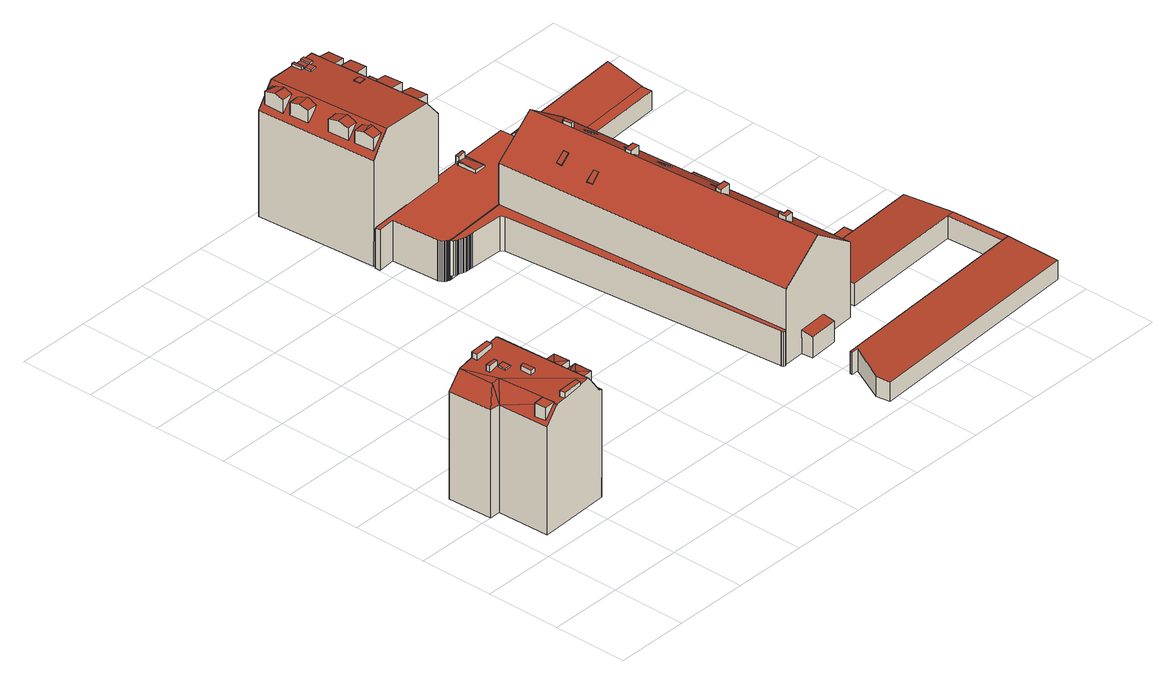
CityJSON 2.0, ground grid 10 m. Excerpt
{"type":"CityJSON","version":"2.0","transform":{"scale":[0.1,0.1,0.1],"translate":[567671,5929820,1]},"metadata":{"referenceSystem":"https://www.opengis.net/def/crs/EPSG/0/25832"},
"CityObjects":{
"building1":{"type":"Building","attributes":{"Grundfläche 2D":"141.399595","Grundhöhe NN":"1.741"},"children":["building1-1","building1-2","building1-3","building1-4","building1-5","building1-6","building1-7","building1-8"],"geometry":[{"type":"Solid","lod":"3","boundaries":[[[[0,1,2]],[[3,1,0]],[[4,1,3]],[[5,6,7,8,9,0,10,11]],[[7,6,5,3,0,9,8]],[[12,5,13]],[[11,10,13,5]],[[13,14,15,16,17,12]],[[16,18,17]],[[19,20,21,22,23,12,17,24]],[[25,26,18,16]],[[27,18,26]],[[17,18,27]],[[28,27,29,21,30]],[[30,21,20,19,24,17,27,28]],[[31,32,33,34]],[[31,34,35,36]],[[32,31,36,37]],[[33,32,37,38]],[[39,25,16,15,14,13,10,0,2,40,41]],[[26,25,39,42]],[[27,26,42,43]],[[29,27,43,44]],[[45,4,3,5,12,23,22,21,29,44,46]],[[33,38,40,2,1,4,45,35,34]],[[46,44,43,42,39,41,40,38,37,36,35,45]]]],"semantics":{"surfaces":[{"type":"RoofSurface"},{"type":"WallSurface"},{"type":"GroundSurface"}],"values":[[0,0,0,0,0,0,0,0,0,0,0,0,0,0,0,0,1,1,1,1,1,1,1,1,1,2]]}}]},
"building1-1":{"type":"BuildingInstallation","parents":["building1"],"geometry":[{"type":"MultiSurface","lod":"3","boundaries":[[[47,48,49,50]],[[48,51,49]],[[51,52,53,49]],[[50,49,53]],[[48,47,8,54]],[[54,55,51,48]],[[52,51,55,9]]],"semantics":{"surfaces":[{"type":"RoofSurface"},{"type":"WallSurface"}],"values":[0,0,0,1,1,1,1]}}]},
"building1-2":{"type":"BuildingInstallation","parents":["building1"],"geometry":[{"type":"MultiSurface","lod":"3","boundaries":[[[56,57,58,59]],[[15,57,56,14]],[[15,60,58,57]],[[59,58,60,61]],[[61,14,56,59]]],"semantics":{"surfaces":[{"type":"RoofSurface"},{"type":"WallSurface"}],"values":[0,1,1,1,1]}}]},
"building1-3":{"type":"BuildingInstallation","parents":["building1"],"geometry":[{"type":"MultiSurface","lod":"3","boundaries":[[[11,62,63]],[[64,62,65,66,6]],[[64,63,62]],[[67,11,63]],[[65,62,11]],[[68,64,6]],[[68,69,63,64]],[[67,63,69,7]]],"semantics":{"surfaces":[{"type":"RoofSurface"},{"type":"WallSurface"}],"values":[0,0,0,0,1,1,1,1]}}]},
"building1-4":{"type":"BuildingInstallation","parents":["building1"],"geometry":[{"type":"MultiSurface","lod":"3","boundaries":[[[70,71,72,73]],[[73,72,74,75]],[[70,73,75,76]],[[71,70,76,77]],[[72,71,77,74]]],"semantics":{"surfaces":[{"type":"RoofSurface"},{"type":"WallSurface"}],"values":[0,1,1,1,1]}}]},
"building1-5":{"type":"BuildingInstallation","parents":["building1"],"geometry":[{"type":"MultiSurface","lod":"3","boundaries":[[[78,79,80,81]],[[81,80,22,23]],[[78,81,23,82]],[[79,78,82,83]],[[80,79,83,22]]],"semantics":{"surfaces":[{"type":"RoofSurface"},{"type":"WallSurface"}],"values":[0,1,1,1,1]}}]},
"building1-6":{"type":"BuildingInstallation","parents":["building1"],"geometry":[{"type":"MultiSurface","lod":"3","boundaries":[[[84,85,86,87]],[[88,89,87,86]],[[84,87,89,90]],[[90,91,85,84]],[[86,85,91,88]]],"semantics":{"surfaces":[{"type":"RoofSurface"},{"type":"WallSurface"}],"values":[0,1,1,1,1]}}]},
"building1-7":{"type":"BuildingInstallation","parents":["building1"],"geometry":[{"type":"MultiSurface","lod":"3","boundaries":[[[92,93,94,95,96,97]],[[95,94,98,99]],[[96,95,99,100]],[[101,92,97,96,100,102]],[[98,94,93,92,101,103]]],"semantics":{"surfaces":[{"type":"RoofSurface"},{"type":"WallSurface"}],"values":[0,1,1,1,1]}}]},
"building1-8":{"type":"BuildingInstallation","parents":["building1"],"geometry":[{"type":"MultiSurface","lod":"3","boundaries":[[[104,105,106,19,24]],[[104,24,28,107]],[[107,108,105,104]],[[30,20,106,105,108]],[[19,106,20]]],"semantics":{"surfaces":[{"type":"RoofSurface"},{"type":"WallSurface"}],"values":[0,1,1,1,1]}}]},
"building2":{"type":"Building","attributes":{"Grundfläche 2D":"538.702716","Grundhöhe NN":"2.117"},"children":["building2-1","building2-2","building2-3","building2-4","building2-5","building2-6","building2-7","building2-8","building2-9","building2-10"],"geometry":[{"type":"Solid","lod":"3","boundaries":[[[[109,110,111,112,113,114,115,116,117]],[[118,116,115,114,113,112,111,119,120,121]],[[120,122,123,121]],[[124,125,126,127,128,129,130,131,132,133,134,135,136,137,138,139,140,141,142,143,144,145,146,147,148,149,150,151,152,153]],[[154,155,156,157]],[[142,141,158,159]],[[141,140,139,160,161,158]],[[131,130,162,163]],[[132,131,163,164]],[[133,132,164,165]],[[134,133,165,166]],[[135,134,166,167]],[[136,135,167,168]],[[137,136,168,169]],[[138,137,169,170]],[[139,138,170,160]],[[143,142,159,171]],[[144,143,171,172]],[[145,144,172,173]],[[146,145,173,174]],[[147,146,174,175]],[[148,147,175,176]],[[177,151,150,149,178,179]],[[152,151,177,180]],[[153,152,180,181]],[[124,153,181,182]],[[125,124,182,183]],[[126,125,183,184]],[[127,126,184,185]],[[128,127,185,186]],[[129,128,186,187]],[[130,129,187,162]],[[155,154,188,189]],[[156,155,189,190]],[[157,156,190,191]],[[110,109,117,192,178,149,148]],[[157,191,193,119,111,110,148,176,188,154]],[[120,119,193,194]],[[122,120,194,195]],[[123,122,195,196]],[[121,123,196,197]],[[118,121,197,198]],[[192,117,116,118,198]],[[174,173,172,171,159,158,161,160,170,169,168,167,166,165,164,163,162,187,186,185,184,183,182,181,180,177,179,178,192,198,197,196,195,194,193,191,190,189,188,176,175]]]],"semantics":{"surfaces":[{"type":"RoofSurface"},{"type":"WallSurface"},{"type":"GroundSurface"}],"values":[[0,0,0,0,0,1,1,1,1,1,1,1,1,1,1,1,1,1,1,1,1,1,1,1,1,1,1,1,1,1,1,1,1,1,1,1,1,1,1,1,1,1,1,2]]}}]},
"building2-1":{"type":"BuildingInstallation","parents":["building2"],"geometry":[{"type":"MultiSurface","lod":"3","boundaries":[[[199,200,201,202]],[[202,201,203,204]],[[199,202,204,205]],[[200,199,205,206]],[[201,200,206,203]]],"semantics":{"surfaces":[{"type":"RoofSurface"},{"type":"WallSurface"}],"values":[0,1,1,1,1]}}]},
"building2-2":{"type":"BuildingInstallation","parents":["building2"],"geometry":[{"type":"MultiSurface","lod":"3","boundaries":[[[207,208,209,210]],[[210,209,211,212]],[[207,210,212,213]],[[208,207,213,214]],[[209,208,214,211]]],"semantics":{"surfaces":[{"type":"RoofSurface"},{"type":"WallSurface"}],"values":[0,1,1,1,1]}}]},
"building2-3":{"type":"BuildingInstallation","parents":["building2"],"geometry":[{"type":"MultiSurface","lod":"3","boundaries":[[[215,216,217,218,219]],[[220,221,219,218]],[[222,215,219,221,223]],[[216,215,222,224]],[[220,218,217,216,224,225]]],"semantics":{"surfaces":[{"type":"RoofSurface"},{"type":"WallSurface"}],"values":[0,1,1,1,1]}}]},
"building2-4":{"type":"BuildingInstallation","parents":["building2"],"geometry":[{"type":"MultiSurface","lod":"3","boundaries":[[[226,227,228,229,230]],[[229,228,231,114]],[[232,230,229,114]],[[226,230,232,233]],[[231,228,227,226,233,115]]],"semantics":{"surfaces":[{"type":"RoofSurface"},{"type":"WallSurface"}],"values":[0,1,1,1,1]}}]},
"building2-5":{"type":"BuildingInstallation","parents":["building2"],"geometry":[{"type":"MultiSurface","lod":"3","boundaries":[[[234,235,236,237]],[[237,236,238,239]],[[234,237,239,240]],[[235,234,240,241]],[[236,235,241,238]]],"semantics":{"surfaces":[{"type":"RoofSurface"},{"type":"WallSurface"}],"values":[0,1,1,1,1]}}]},
"building2-6":{"type":"BuildingInstallation","parents":["building2"],"geometry":[{"type":"MultiSurface","lod":"3","boundaries":[[[242,243,244,245]],[[245,244,246,247]],[[242,245,247,248]],[[243,242,248,249]],[[244,243,249,246]]],"semantics":{"surfaces":[{"type":"RoofSurface"},{"type":"WallSurface"}],"values":[0,1,1,1,1]}}]},
"building2-7":{"type":"BuildingInstallation","parents":["building2"],"geometry":[{"type":"MultiSurface","lod":"3","boundaries":[[[250,251,252,253]],[[253,252,254,255]],[[250,253,255,256]],[[251,250,256,257]],[[252,251,257,254]]],"semantics":{"surfaces":[{"type":"RoofSurface"},{"type":"WallSurface"}],"values":[0,1,1,1,1]}}]},
"building2-8":{"type":"BuildingInstallation","parents":["building2"],"geometry":[{"type":"MultiSurface","lod":"3","boundaries":[[[258,259,260,261,262,263]],[[263,262,264,265]],[[258,263,265,266]],[[259,258,266,267]],[[260,259,267,268]],[[261,260,268,269]],[[262,261,269,264]]],"semantics":{"surfaces":[{"type":"RoofSurface"},{"type":"WallSurface"}],"values":[0,1,1,1,1,1,1]}}]},
"building2-9":{"type":"BuildingInstallation","parents":["building2"],"geometry":[{"type":"MultiSurface","lod":"3","boundaries":[[[270,271,272,273]],[[273,272,274,275]],[[270,273,275,276]],[[271,270,276,277]],[[272,271,277,274]]],"semantics":{"surfaces":[{"type":"RoofSurface"},{"type":"WallSurface"}],"values":[0,1,1,1,1]}}]},
"building2-10":{"type":"BuildingInstallation","parents":["building2"],"geometry":[{"type":"MultiSurface","lod":"3","boundaries":[[[278,279,280,281,282]],[[283,280,279,278,284,112]],[[283,285,281,280]],[[285,113,282,281]],[[113,284,278,282]]],"semantics":{"surfaces":[{"type":"RoofSurface"},{"type":"WallSurface"}],"values":[0,1,1,1,1]}}]},
"building3":{"type":"Building","attributes":{"Grundfläche 2D":"196.665804","Grundhöhe NN":"1.759"},"children":["building3-1","building3-2","building3-3","building3-4","building3-5","building3-6","building3-7","building3-8","building3-9","building3-10","building3-11","building3-12","building3-13"],"geometry":[{"type":"Solid","lod":"3","boundaries":[[[[286,287,288,289]],[[290,291,292,293,294,295,296]],[[297,298,294,293,292,291,290,296,299,300,301,302,303]],[[304,305,306,307,308,309,310,311,312,313,298,297,303,302,301,314,315]],[[298,313,316,294]],[[317,318,319,286,289,294,316,313,312,311,310,309,308,307,306,305,304,315,320]],[[300,299,296,321,322,301]],[[288,287,323,324]],[[295,294,289,288,324,325]],[[296,295,325,326]],[[321,296,326,327]],[[322,321,327,328]],[[301,322,328,329]],[[314,301,329,330]],[[323,287,286,319,318,317,320,315,314,330,331]],[[326,325,324,323,331,330,329,328,327]]]],"semantics":{"surfaces":[{"type":"RoofSurface"},{"type":"WallSurface"},{"type":"GroundSurface"}],"values":[[0,0,0,0,0,0,0,1,1,1,1,1,1,1,1,2]]}}]},
"building3-1":{"type":"BuildingInstallation","parents":["building3"],"geometry":[{"type":"MultiSurface","lod":"3","boundaries":[[[332,333,334,335,336]],[[332,337,333]],[[338,339,340,333,337,341]],[[339,342,340]],[[342,343,340]],[[340,343,344]],[[340,344,345,334,333]],[[334,345,335]]],"semantics":{"surfaces":[{"type":"RoofSurface"},{"type":"WallSurface"}],"values":[0,0,0,0,0,1,1,1]}}]},
"building3-2":{"type":"BuildingInstallation","parents":["building3"],"geometry":[{"type":"MultiSurface","lod":"3","boundaries":[[[346,304,305,347]],[[347,305,348,349]],[[349,350,346,347]],[[346,350,304]]],"semantics":{"surfaces":[{"type":"RoofSurface"},{"type":"WallSurface"}],"values":[0,1,1,1]}}]},
"building3-3":{"type":"BuildingInstallation","parents":["building3"],"geometry":[{"type":"MultiSurface","lod":"3","boundaries":[[[351,307,308,352,353]],[[354,355,351,353,356,357,358]],[[299,359,357,356,360]],[[358,357,359,361]],[[354,358,361,300]],[[354,300,302,355]],[[362,351,355,302]]],"semantics":{"surfaces":[{"type":"RoofSurface"},{"type":"WallSurface"}],"values":[0,0,1,1,1,1,1]}}]},
"building3-4":{"type":"BuildingInstallation","parents":["building3"],"geometry":[{"type":"MultiSurface","lod":"3","boundaries":[[[363,308,309,310,311,364,365,366,367,368]],[[303,291,369,366,365,364,311]],[[368,367,366,369,290,360,356,353]],[[353,352,308,363,368]]],"semantics":{"surfaces":[{"type":"RoofSurface"},{"type":"WallSurface"}],"values":[0,1,1,1]}}]},
"building3-5":{"type":"BuildingInstallation","parents":["building3"],"geometry":[{"type":"MultiSurface","lod":"3","boundaries":[[[370,371,372,373,374,375,376,377,378]],[[379,380,373,372,381,382]],[[380,379,382,383,384]],[[380,384,385,374,373]],[[376,375,374,385,386]]],"semantics":{"surfaces":[{"type":"RoofSurface"},{"type":"WallSurface"}],"values":[0,0,1,1,1]}}]},
"building3-6":{"type":"BuildingInstallation","parents":["building3"],"geometry":[{"type":"MultiSurface","lod":"3","boundaries":[[[387,388,389,390,391]],[[317,392,389,388]],[[390,389,392,393]],[[393,394,391,390]],[[394,320,387,391]],[[320,317,388,387]]],"semantics":{"surfaces":[{"type":"RoofSurface"},{"type":"WallSurface"}],"values":[0,1,1,1,1,1]}}]},
"building3-7":{"type":"BuildingInstallation","parents":["building3"],"geometry":[{"type":"MultiSurface","lod":"3","boundaries":[[[395,396,306,307]],[[307,351,395]],[[362,397,398,396,395,351]],[[396,398,399,306]]],"semantics":{"surfaces":[{"type":"RoofSurface"},{"type":"WallSurface"}],"values":[0,1,1,1]}}]},
"building3-8":{"type":"BuildingInstallation","parents":["building3"],"geometry":[{"type":"MultiSurface","lod":"3","boundaries":[[[400,401,402,403]],[[404,405,403,402]],[[400,403,405,406]],[[406,407,401,400]],[[402,401,407,404]]],"semantics":{"surfaces":[{"type":"RoofSurface"},{"type":"WallSurface"}],"values":[0,1,1,1,1]}}]},
"building3-9":{"type":"BuildingInstallation","parents":["building3"],"geometry":[{"type":"MultiSurface","lod":"3","boundaries":[[[408,409,410,411,412,413]],[[414,415,416,417,413,412,418]],[[411,410,409,419,420]],[[412,411,420,421,414,418]],[[415,414,421]]],"semantics":{"surfaces":[{"type":"RoofSurface"},{"type":"WallSurface"}],"values":[0,0,1,1,1]}}]},
"building3-10":{"type":"BuildingInstallation","parents":["building3"],"geometry":[{"type":"MultiSurface","lod":"3","boundaries":[[[422,423,424,425,426,427,428]],[[429,430,423,422]],[[431,432,429,422,428,427]],[[423,430,433,424]],[[433,434,425,424]],[[426,425,434,435]],[[435,431,427,426]]],"semantics":{"surfaces":[{"type":"RoofSurface"},{"type":"WallSurface"}],"values":[0,1,1,1,1,1,1]}}]},
"building3-11":{"type":"BuildingInstallation","parents":["building3"],"geometry":[{"type":"MultiSurface","lod":"3","boundaries":[[[436,437,438,439]],[[437,436,319,440]],[[438,437,440,441]],[[439,438,441,318]],[[319,436,439,318]]],"semantics":{"surfaces":[{"type":"RoofSurface"},{"type":"WallSurface"}],"values":[0,1,1,1,1]}}]},
"building3-12":{"type":"BuildingInstallation","parents":["building3"],"geometry":[{"type":"MultiSurface","lod":"3","boundaries":[[[442,443,444,445,446,447]],[[448,449,450,447,451]],[[450,452,447]],[[452,453,447]],[[447,453,454,442]],[[446,445,455]],[[446,455,456,451,447]],[[448,451,456]]],"semantics":{"surfaces":[{"type":"RoofSurface"},{"type":"WallSurface"}],"values":[0,0,0,0,0,1,1,1]}}]},
"building3-13":{"type":"BuildingInstallation","parents":["building3"],"geometry":[{"type":"MultiSurface","lod":"3","boundaries":[[[313,316,457,458,459,460,312]],[[316,298,293,461,459,458,457]],[[461,462,460,459]],[[312,460,462,292,297]]],"semantics":{"surfaces":[{"type":"RoofSurface"},{"type":"WallSurface"}],"values":[0,1,1,1]}}]},
"building4":{"type":"Building","attributes":{"Grundfläche 2D":"211.553990","Grundhöhe NN":"2.265"},"geometry":[{"type":"Solid","lod":"3","boundaries":[[[[463,464,465,466,467,468,469]],[[470,471,469,468]],[[471,472,463,469]],[[472,473,464,463]],[[473,474,465,464]],[[474,475,466,465]],[[476,470,468,467]],[[475,476,467,466]],[[476,475,474,473,472,471,470]]]],"semantics":{"surfaces":[{"type":"RoofSurface"},{"type":"WallSurface"},{"type":"GroundSurface"}],"values":[[0,1,1,1,1,1,1,1,2]]}}]},
"building5":{"type":"Building","attributes":{"Grundfläche 2D":"316.923067","Grundhöhe NN":"1.353"},"children":["building5-1","building5-2","building5-3"],"geometry":[{"type":"Solid","lod":"3","boundaries":[[[[477,478,479,480,481,482]],[[483,484,485,486,487,488,489,490,491,492,493,494,495,496,497,498,499,500,501,502,503,504,505,506,507,508,509,510]],[[511,512,478,477,513,514,515,516]],[[517,478,512,518,519,520]],[[481,480,521,522]],[[513,523,524,514]],[[515,514,524,525]],[[516,515,525,526]],[[511,516,526,527]],[[512,511,527,528]],[[478,517,520,480,479]],[[518,512,528,529]],[[519,518,529,530]],[[519,530,521,480,520]],[[484,483,510,531,532,533]],[[507,506,534,535]],[[508,507,535,536]],[[509,508,536,537]],[[510,509,537,531]],[[485,484,533,538]],[[485,538,523,513,486]],[[482,481,539,487,486,513,477]],[[487,539,481,522,540,488]],[[489,488,540,541]],[[490,489,541,542]],[[491,490,542,543]],[[492,491,543,544]],[[545,494,493,492,544,546]],[[495,494,545,547]],[[496,495,547,548]],[[497,496,548,549]],[[498,497,549,550]],[[499,498,550,551]],[[500,499,551,552]],[[501,500,552,553]],[[502,501,553,554]],[[503,502,554,555]],[[504,503,555,556]],[[505,504,556,557]],[[506,505,557,534]],[[554,553,552,551,550,549,548,547,545,546,544,543,542,541,540,522,521,530,529,528,527,526,525,524,523,538,533,532,531,537,536,535,534,557,556,555]]]],"semantics":{"surfaces":[{"type":"RoofSurface"},{"type":"WallSurface"},{"type":"GroundSurface"}],"values":[[0,0,0,0,1,1,1,1,1,1,1,1,1,1,1,1,1,1,1,1,1,1,1,1,1,1,1,1,1,1,1,1,1,1,1,1,1,1,1,1,2]]}}]},
"building5-1":{"type":"BuildingInstallation","parents":["building5"],"geometry":[{"type":"MultiSurface","lod":"3","boundaries":[[[558,559,560,520,539]],[[558,539,481,482]],[[482,561,479,517,560,559,558]],[[560,517,479,480,520]],[[539,520,480,481]]],"semantics":{"surfaces":[{"type":"RoofSurface"},{"type":"WallSurface"}],"values":[0,1,1,1,1]}}]},
"building5-2":{"type":"BuildingInstallation","parents":["building5"],"geometry":[{"type":"MultiSurface","lod":"3","boundaries":[[[562,563,564,565]],[[566,564,563]],[[562,565,567]],[[568,569,567,565]],[[562,567,569,570]],[[570,571,563,562]],[[563,571,572,566]],[[572,573,564,566]]],"semantics":{"surfaces":[{"type":"RoofSurface"},{"type":"WallSurface"}],"values":[0,0,0,1,1,1,1,1]}}]},
"building5-3":{"type":"BuildingInstallation","parents":["building5"],"geometry":[{"type":"MultiSurface","lod":"3","boundaries":[[[574,575,576,577]],[[578,579,577,576]],[[568,565,574,577,579]],[[565,564,575,574]],[[578,576,575,564,573]]],"semantics":{"surfaces":[{"type":"RoofSurface"},{"type":"WallSurface"}],"values":[0,1,1,1,1]}}]},
"building6":{"type":"Building","attributes":{"Grundfläche 2D":"139.111933","Grundhöhe NN":"2.174"},"geometry":[{"type":"Solid","lod":"3","boundaries":[[[[580,581,582,583]],[[584,585,586,587,588]],[[589,463,586,585]],[[580,583,590,591]],[[581,580,591,592]],[[582,581,592,593]],[[584,588,594,595]],[[584,595,596,585]],[[587,586,597,598]],[[582,593,594,588,587,598,590,583]],[[589,585,596,599]],[[463,589,599,600]],[[586,463,600,597]],[[597,600,599,596,595,594,593,592,591,590,598]]]],"semantics":{"surfaces":[{"type":"RoofSurface"},{"type":"WallSurface"},{"type":"GroundSurface"}],"values":[[0,0,0,1,1,1,1,1,1,1,1,1,1,2]]}}]}
},
"vertices":[
[115,263,155],[124,170,154],[120,263,154],[122,131,155],[126,131,154],[104,130,179],[105,140,178],[107,164,173],[108,173,172],[110,194,168],[98,262,180],[103,158,180],[102,130,182],[95,262,182],[77,261,180],[50,259,178],[28,258,175],[42,212,176],[30,211,175],[46,148,176],[47,133,175],[47,128,175],[60,128,177],[87,129,180],[46,149,176],[9,257,154],[12,197,154],[26,197,154],[41,149,169],[29,127,154],[46,133,174],[134,170,147],[132,225,147],[121,224,147],[124,170,147],[124,170,7],[134,170,7],[132,225,7],[121,224,7],[9,257,7],[120,263,7],[28,258,7],[12,197,7],[26,197,7],[29,127,7],[126,131,7],[122,131,7],
[103,173,178],[118,173,178],[102,181,181],[102,177,180],[117,195,178],[102,194,178],[101,187,180],[118,173,158],[117,195,158],
[77,261,186],[50,259,186],[50,251,186],[77,253,186],[50,251,178],[77,253,180],
[103,151,181],[118,164,178],[119,141,178],[103,145,180],[104,145,179],[104,164,178],[119,141,158],[118,164,159],
[74,186,185],[73,202,185],[67,201,185],[67,186,185],[67,201,179],[67,186,179],[74,186,179],[73,202,179],
[87,136,185],[59,135,185],[60,128,185],[87,129,185],[87,136,180],[59,135,177],
[57,227,185],[57,232,185],[43,231,185],[43,226,185],[43,231,176],[43,226,176],[57,227,178],[57,232,178],
[56,225,180],[56,224,180],[56,214,180],[65,214,180],[65,226,180],[57,225,180],[56,214,178],[65,214,179],[65,226,179],[56,225,178],[57,225,178],[56,224,178],
[31,148,176],[32,132,176],[47,133,176],[31,148,158],[32,132,159],
[430,554,114],[457,147,114],[515,151,156],[506,287,156],[505,295,156],[497,415,156],[497,423,156],[488,559,156],[430,555,114],[547,563,114],[575,155,114],[562,339,114],[559,379,114],[565,340,114],[562,379,114],[339,548,58],[338,549,58],[342,545,58],[344,544,58],[345,543,58],[347,542,58],[348,542,58],[350,541,58],[352,540,58],[354,540,58],[356,539,58],[357,539,58],[359,539,58],[361,539,58],[363,539,58],[365,539,58],[367,539,58],[368,539,58],[413,538,58],[417,534,58],[451,150,58],[451,149,58],[452,147,58],[454,146,58],[457,147,58],[430,554,58],[344,548,58],[343,548,58],[341,548,58],[340,548,58],[485,148,43],[486,133,40],[526,136,40],[525,151,43],[368,539,11],[413,538,11],[365,539,11],[367,539,11],[348,542,11],[350,541,11],[352,540,11],[354,540,11],[356,539,11],[357,539,11],[359,539,11],[361,539,11],[363,539,11],[417,534,11],[451,150,11],[451,149,11],[452,147,11],[454,146,11],[457,147,11],[343,548,11],[430,554,11],[344,548,11],[341,548,11],[340,548,11],[339,548,11],[338,549,11],[342,545,11],[344,544,11],[345,543,11],[347,542,11],[485,148,11],[486,133,11],[526,136,11],[525,151,11],[430,555,11],[575,155,11],[562,339,11],[565,340,11],[562,379,11],[559,379,11],[547,563,11],
[523,387,140],[536,388,131],[535,399,131],[523,398,140],[535,399,130],[523,398,139],[523,387,139],[536,388,130],
[493,502,160],[498,502,160],[497,514,160],[492,514,160],[497,514,152],[492,514,155],[493,502,155],[498,502,152],
[525,450,136],[526,442,136],[534,442,130],[539,442,127],[538,450,126],[539,442,126],[538,450,125],[525,450,135],[531,450,131],[526,442,135],[534,442,129],
[510,424,160],[497,423,160],[496,423,160],[497,415,160],[511,416,160],[496,423,156],[511,416,147],[510,424,147],
[469,484,140],[469,492,140],[456,491,131],[456,483,131],[456,491,130],[456,483,130],[469,484,139],[469,492,139],
[542,316,130],[541,326,130],[530,325,139],[531,315,139],[530,325,138],[531,315,138],[542,316,129],[541,326,129],
[518,493,139],[529,494,131],[528,503,131],[517,503,139],[528,503,130],[517,503,138],[518,493,138],[529,494,130],
[524,197,161],[524,204,161],[517,203,161],[517,209,161],[513,208,161],[514,197,161],[513,208,155],[514,197,155],[524,197,148],[524,204,148],[517,203,152],[517,209,152],
[467,437,137],[467,445,136],[454,444,127],[455,436,127],[454,444,126],[455,436,126],[467,437,136],[467,445,135],
[505,287,161],[506,287,161],[520,288,161],[520,296,161],[505,295,161],[520,288,146],[505,287,156],[520,296,146],
[312,792,182],[288,790,152],[299,627,152],[324,629,182],[411,693,156],[409,684,159],[406,671,164],[401,647,172],[397,634,177],[418,635,152],[414,703,152],[402,670,168],[399,647,174],[414,704,152],[411,735,152],[410,736,152],[410,735,152],[404,684,165],[387,786,177],[388,764,177],[389,756,177],[391,734,177],[392,707,177],[393,705,177],[393,704,177],[394,683,177],[395,670,177],[396,652,177],[406,798,152],[386,797,177],[397,647,177],[365,795,179],[353,794,179],[349,794,180],[370,795,178],[419,704,152],[416,736,152],[288,790,8],[299,627,8],[418,635,8],[414,703,8],[419,704,8],[416,736,8],[410,736,8],[406,798,8],[353,794,8],
[311,771,180],[295,772,180],[295,759,177],[310,760,177],[311,770,180],[312,773,180],[310,781,178],[309,782,178],[294,786,177],[311,776,180],[309,783,178],[308,787,177],[294,786,159],[295,759,159],
[404,787,174],[405,766,174],[399,765,164],[405,766,156],[404,787,156],
[409,735,159],[407,708,162],[410,708,159],[411,735,159],[410,735,159],[410,704,159],[417,704,159],[415,735,159],[417,704,152],[410,704,156],[415,735,152],[409,735,155],
[407,708,175],[404,684,176],[409,684,175],[412,684,175],[411,693,175],[410,708,175],[412,684,156],
[314,737,180],[314,738,180],[314,739,180],[297,737,180],[298,724,177],[307,724,177],[312,725,177],[313,732,179],[314,735,180],[309,751,177],[296,750,177],[312,745,179],[310,751,177],[309,751,175],[296,750,160],[298,724,160],[307,724,170],
[370,795,181],[365,795,181],[366,782,181],[371,782,181],[371,788,181],[366,782,179],[371,782,178],[371,788,178],
[409,735,175],[407,757,175],[408,741,155],[407,757,155],[402,757,161],
[365,772,181],[364,781,181],[355,780,181],[356,771,181],[355,780,179],[356,771,179],[365,772,179],[364,781,179],
[318,685,180],[314,697,177],[304,696,177],[300,696,177],[301,682,180],[318,683,180],[302,667,177],[316,668,177],[316,669,177],[318,682,180],[302,669,177],[304,696,165],[300,696,160],[302,667,160],
[375,724,179],[376,715,179],[383,716,179],[384,716,179],[385,716,179],[384,724,179],[382,724,179],[375,724,178],[376,715,178],[384,724,178],[382,724,178],[383,716,178],[384,716,178],[385,716,178],
[349,794,183],[350,781,183],[354,781,183],[353,794,183],[350,781,180],[354,781,179],
[319,651,179],[319,653,179],[318,655,178],[317,660,177],[303,659,177],[304,646,180],[319,633,177],[320,645,180],[321,646,180],[305,632,177],[321,647,180],[320,650,180],[320,651,179],[303,659,160],[305,632,160],
[399,647,177],[401,647,176],[414,648,174],[412,671,174],[414,648,156],[412,671,156],
[779,98,43],[489,79,43],[489,76,43],[498,76,43],[474,27,40],[477,8,39],[784,28,39],[477,8,13],[784,28,13],[779,98,13],[489,79,13],[489,76,13],[498,76,13],[474,27,13],
[544,601,30],[569,603,30],[565,649,36],[565,651,37],[541,650,37],[541,648,36],[344,548,59],[430,554,59],[430,555,59],[547,563,59],[541,650,59],[418,642,59],[418,635,59],[302,627,59],[302,620,59],[326,622,59],[330,560,59],[330,559,59],[330,558,59],[330,557,59],[331,556,59],[331,555,59],[332,554,59],[332,553,59],[333,552,59],[334,551,59],[335,550,59],[336,550,59],[337,549,59],[338,549,59],[339,548,59],[340,548,59],[341,548,59],[343,548,59],[744,603,30],[743,617,30],[547,563,30],[548,547,30],[567,548,30],[564,590,30],[565,649,43],[744,617,30],[740,665,44],[565,651,44],[565,651,4],[541,650,4],[547,563,4],[548,547,4],[567,548,4],[564,590,4],[744,603,4],[743,617,4],[744,617,4],[740,665,4],[343,548,4],[344,548,4],[430,554,4],[338,549,4],[339,548,4],[340,548,4],[341,548,4],[430,555,4],[541,650,44],[418,642,4],[418,635,4],[302,627,4],[302,620,4],[326,622,4],[330,559,4],[330,560,4],[330,558,4],[330,557,4],[331,556,4],[331,555,4],[332,554,4],[332,553,4],[333,552,4],[334,551,4],[335,550,4],[336,550,4],[337,549,4],
[541,648,44],[564,649,44],[565,649,44],[564,649,36],
[458,614,64],[474,615,62],[470,641,62],[458,640,64],[473,641,62],[457,640,64],[458,640,59],[457,640,59],[458,614,59],[474,615,59],[473,641,59],[470,641,59],
[458,640,70],[470,641,70],[470,645,70],[458,644,70],[470,645,59],[458,644,59],
[679,256,35],[650,254,35],[651,239,35],[680,241,35],[594,165,43],[764,176,43],[774,176,43],[769,246,38],[589,235,38],[769,98,43],[680,241,12],[679,256,12],[650,254,12],[651,239,12],[589,235,12],[594,165,12],[764,176,12],[774,176,12],[769,246,12],[769,98,12],[779,98,12]
]}
